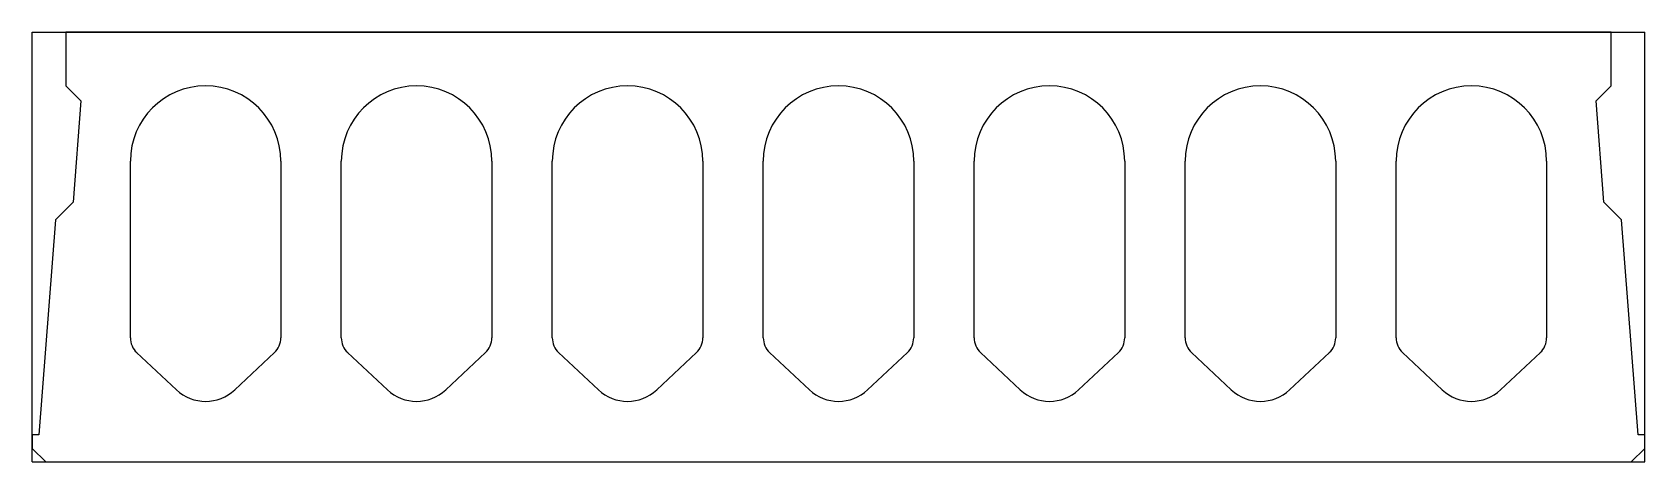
# Model space of a CAD drawing. Extents: x 0 to 1200, y 0 to 320.
import ezdxf

# ---------------------------------------------------------------- set-up
doc = ezdxf.new("R2010")
doc.units = 0
doc.layers.get('0').update_dxf_attribs({"linetype": 'CONTINUOUS'})

msp = doc.modelspace()

# ---------------------------------------------------------------- linework, layer by layer
at = {"linetype": 'CONTINUOUS'}
for p, q in [((0, 320), (1200, 320)), ((0, 0), (0, 320)), ((1175, 320), (25, 320)), ((25, 320), (25, 280)), ((1175, 280), (1175, 320)), ((1200, 0), (1200, 320)), ((25, 280), (36.2, 268.8)), ((1163.8, 268.8), (1175, 280)), ((36.2, 268.8), (30.4, 193.3)), ((1169.6, 193.3), (1163.8, 268.8)), ((73, 92.3), (73, 224)), ((185, 224), (185, 92.3)), ((230, 92.3), (230, 224)), ((342, 224), (342, 92.3)), ((387, 92.3), (387, 224)), ((499, 224), (499, 92.3)), ((544, 92.3), (544, 224)), ((656, 224), (656, 92.3)), ((701, 92.3), (701, 224)), ((813, 224), (813, 92.3)), ((858, 92.3), (858, 224)), ((970, 224), (970, 92.3)), ((1015, 92.3), (1015, 224)), ((1127, 224), (1127, 92.3)), ((30.4, 193.3), (17.3, 180.3)), ((1182.7, 180.3), (1169.6, 193.3)), ((17.3, 180.3), (5, 20)), ((1195, 20), (1182.7, 180.3)), ((107.3, 53.6), (77.7, 81.3)), ((180.3, 81.3), (150.7, 53.6)), ((264.3, 53.6), (234.7, 81.3)), ((337.3, 81.3), (307.7, 53.6)), ((421.3, 53.6), (391.7, 81.3)), ((494.3, 81.3), (464.7, 53.6)), ((578.3, 53.6), (548.7, 81.3)), ((651.3, 81.3), (621.7, 53.6)), ((735.3, 53.6), (705.7, 81.3)), ((808.3, 81.3), (778.7, 53.6)), ((892.3, 53.6), (862.7, 81.3)), ((965.3, 81.3), (935.7, 53.6)), ((1049.3, 53.6), (1019.7, 81.3)), ((1122.3, 81.3), (1092.7, 53.6)), ((5, 20), (0, 20)), ((0, 20), (0, 10)), ((1200, 20), (1195, 20)), ((1200, 10), (1200, 20)), ((0, 10), (10, 0)), ((0, 0), (1200, 0)), ((10, 0), (1190, 0)), ((1190, 0), (1200, 10))]:
    msp.add_line(p, q, dxfattribs=at)
for centre, radius, start, end in [((129, 224), 56, 0, 180), ((286, 224), 56, 0, 180), ((443, 224), 56, 0, 180), ((600, 224), 56, 0, 180), ((757, 224), 56, 0, 180), ((914, 224), 56, 0, 180), ((1071, 224), 56, 0, 180), ((88, 92.3), 15, 180.0085, 226.843), ((170, 92.3), 15, 313.157, 359.9915), ((245, 92.3), 15, 180.0085, 226.843), ((327, 92.3), 15, 313.157, 359.9915), ((402, 92.3), 15, 180.0085, 226.843), ((484, 92.3), 15, 313.157, 359.9915), ((559, 92.3), 15, 180.0085, 226.843), ((641, 92.3), 15, 313.157, 359.9915), ((716, 92.3), 15, 180.0085, 226.843), ((798, 92.3), 15, 313.157, 359.9915), ((873, 92.3), 15, 180.0085, 226.843), ((955, 92.3), 15, 313.157, 359.9915), ((1030, 92.3), 15, 180.0085, 226.843), ((1112, 92.3), 15, 313.157, 359.9915), ((129, 76.7), 31.7, 226.8408, 313.1592), ((286, 76.7), 31.7, 226.8408, 313.1592), ((443, 76.7), 31.7, 226.8408, 313.1592), ((600, 76.7), 31.7, 226.8408, 313.1592), ((757, 76.7), 31.7, 226.8408, 313.1592), ((914, 76.7), 31.7, 226.8408, 313.1592), ((1071, 76.7), 31.7, 226.8408, 313.1592)]:
    msp.add_arc(centre, radius, start, end, dxfattribs=at)

doc.saveas('drawing.dxf')
